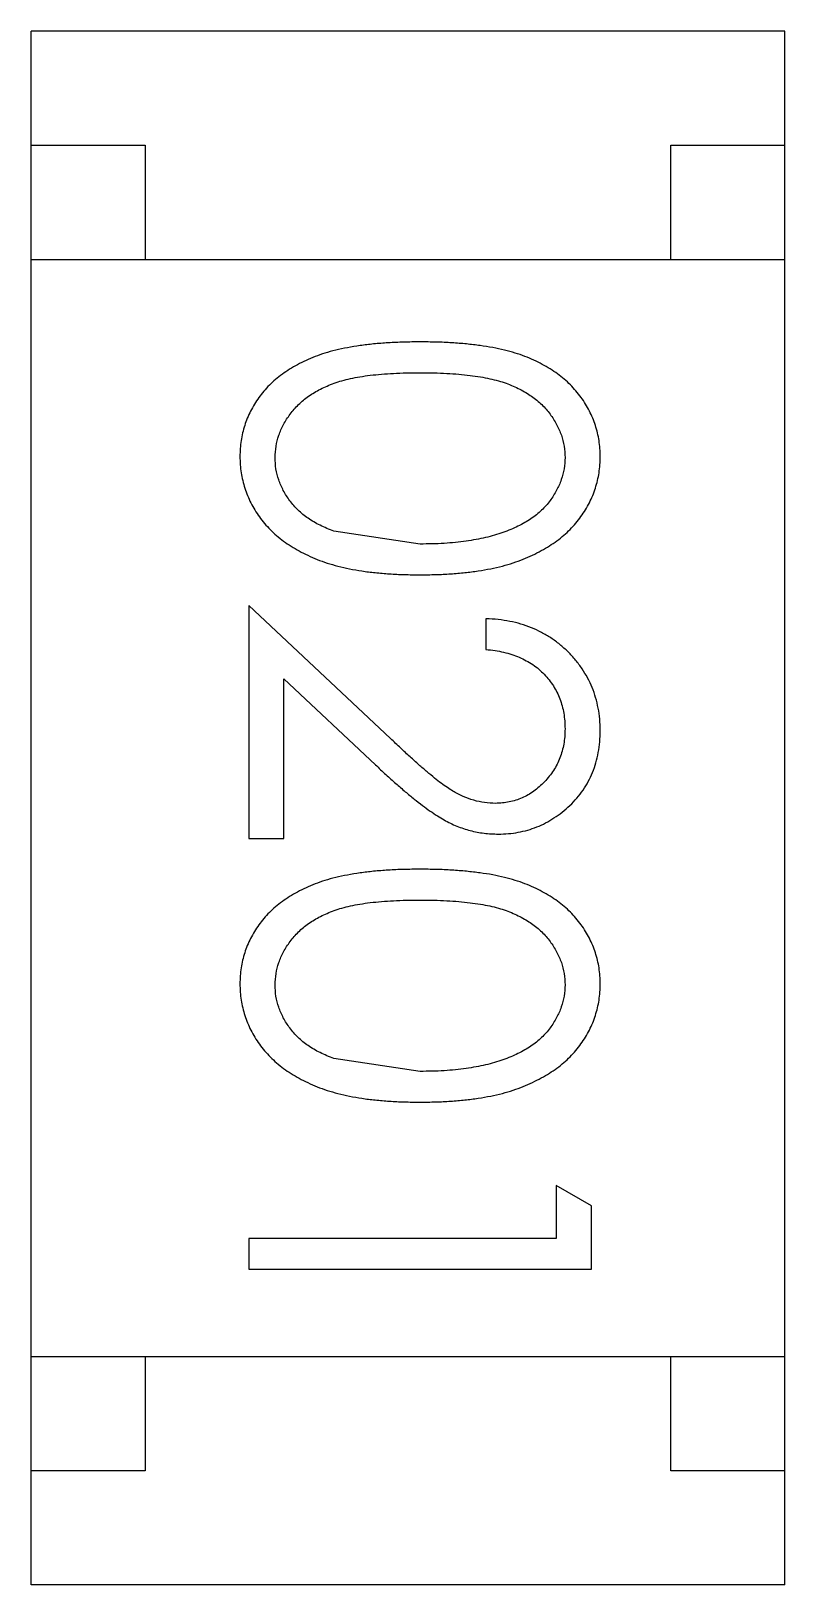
# Model space of a CAD drawing. Header units: millimetres. Extents: x -35.9 to 51.6, y -31.6 to 17.9.
# Drawn here: x 28.278 to 28.608, y -10.263 to -9.583 of the extents above; entities that cross this region are included whole.
import ezdxf

# ---------------------------------------------------------------- set-up
doc = ezdxf.new("R2010")
doc.units = ezdxf.units.MM
doc.header["$LTSCALE"] = 1.21
doc.header["$MEASUREMENT"] = 0
doc.layers.get('0').update_dxf_attribs({"linetype": 'CONTINUOUS'})

msp = doc.modelspace()

# ---------------------------------------------------------------- linework, layer by layer
at = {"color": 7, "linetype": 'Continuous'}
for p, q in [((28.27798, -10.26266), (28.27798, -9.58266)), ((28.60798, -9.58266), (28.27798, -9.58266)), ((28.60798, -10.26266), (28.60798, -9.58266)), ((28.27798, -9.63266), (28.32798, -9.63266)), ((28.32798, -9.63266), (28.32798, -9.68266)), ((28.55798, -9.68266), (28.55798, -9.63266)), ((28.55798, -9.63266), (28.60798, -9.63266)), ((28.27798, -9.68266), (28.60798, -9.68266)), ((28.44827, -9.80716), (28.41056, -9.80148)), ((28.37327, -9.83408), (28.37327, -9.93601)), ((28.43535, -9.89226), (28.37327, -9.83408)), ((28.47711, -9.83985), (28.47711, -9.85331)), ((28.38865, -9.93601), (28.38865, -9.8662)), ((28.38865, -9.8662), (28.4287, -9.90373)), ((28.37327, -9.93601), (28.38865, -9.93601)), ((28.44827, -10.03793), (28.41056, -10.03225)), ((28.50788, -10.08793), (28.50788, -10.11101)), ((28.52327, -10.09673), (28.50788, -10.08793)), ((28.52327, -10.12447), (28.52327, -10.09673)), ((28.37327, -10.11101), (28.37327, -10.12447)), ((28.50788, -10.11101), (28.37327, -10.11101)), ((28.37327, -10.12447), (28.52327, -10.12447)), ((28.27798, -10.16266), (28.60798, -10.16266)), ((28.32798, -10.16266), (28.32798, -10.21266)), ((28.55798, -10.21266), (28.55798, -10.16266)), ((28.32798, -10.21266), (28.27798, -10.21266)), ((28.60798, -10.21266), (28.55798, -10.21266)), ((28.60798, -10.26266), (28.27798, -10.26266))]:
    msp.add_line(p, q, dxfattribs=at)
for points, knots in [([(28.44821, -9.7187), (28.44582, -9.71871), (28.44118, -9.71874), (28.43442, -9.71905), (28.42806, -9.71954), (28.42212, -9.72027), (28.41658, -9.72117), (28.41144, -9.72222), (28.40672, -9.72355), (28.40238, -9.72505), (28.39838, -9.72675), (28.39466, -9.72861), (28.39119, -9.73062), (28.38799, -9.73281), (28.38501, -9.7351), (28.38229, -9.73757), (28.37985, -9.74023), (28.37765, -9.74302), (28.37573, -9.74595), (28.37405, -9.74896), (28.37258, -9.75205), (28.37146, -9.75525), (28.37054, -9.75852), (28.36989, -9.76188), (28.36948, -9.76533), (28.36944, -9.76767), (28.36942, -9.76885)], [0, 0, 0, 0, 0.068113, 0.132564, 0.193427, 0.250218, 0.303569, 0.353576, 0.400235, 0.443586, 0.484619, 0.524292, 0.56238, 0.599049, 0.63494, 0.669782, 0.704009, 0.737842, 0.771098, 0.803896, 0.836415, 0.868639, 0.900715, 0.933378, 0.966213, 1, 1, 1, 1]), ([(28.52711, -9.76885), (28.52709, -9.76767), (28.52705, -9.76533), (28.52664, -9.76188), (28.52599, -9.75851), (28.52504, -9.75522), (28.52389, -9.752), (28.52242, -9.74889), (28.52071, -9.74586), (28.51876, -9.7429), (28.51654, -9.7401), (28.5141, -9.73742), (28.51137, -9.73497), (28.50842, -9.73263), (28.5052, -9.73049), (28.50176, -9.72845), (28.49806, -9.72663), (28.49409, -9.72496), (28.48979, -9.72348), (28.48509, -9.72221), (28.47998, -9.72108), (28.47443, -9.72024), (28.46847, -9.71955), (28.46209, -9.71904), (28.45528, -9.71874), (28.45061, -9.71871), (28.44821, -9.7187)], [0, 0, 0, 0, 0.033742, 0.066533, 0.099153, 0.13154, 0.164087, 0.196563, 0.229707, 0.263315, 0.297504, 0.331686, 0.366482, 0.4021, 0.438958, 0.476748, 0.515985, 0.556589, 0.599519, 0.645765, 0.695487, 0.748721, 0.805687, 0.866754, 0.931405, 1, 1, 1, 1]), ([(28.3848, -9.7693), (28.38489, -9.76765), (28.38505, -9.76434), (28.38635, -9.75947), (28.38843, -9.75473), (28.39081, -9.75097), (28.39311, -9.74812), (28.39503, -9.74606), (28.39718, -9.74417), (28.39949, -9.74239), (28.402, -9.74076), (28.40472, -9.7393), (28.40761, -9.73794), (28.41073, -9.7367), (28.41414, -9.7356), (28.4179, -9.73468), (28.42205, -9.73392), (28.42656, -9.73324), (28.43145, -9.73279), (28.43672, -9.73243), (28.44237, -9.73218), (28.44626, -9.73217), (28.44827, -9.73216)], [0, 0, 0, 0, 0.060034, 0.120278, 0.182348, 0.247919, 0.281641, 0.315701, 0.350322, 0.385703, 0.421819, 0.459196, 0.497866, 0.538301, 0.58121, 0.628183, 0.679403, 0.734699, 0.794074, 0.858416, 0.927049, 1, 1, 1, 1]), ([(28.44827, -9.73216), (28.45028, -9.73216), (28.45419, -9.73217), (28.45985, -9.73244), (28.46513, -9.73277), (28.47003, -9.7333), (28.47456, -9.73389), (28.47869, -9.73473), (28.48246, -9.73563), (28.48587, -9.73673), (28.48898, -9.73797), (28.49189, -9.73932), (28.49458, -9.74082), (28.49709, -9.74246), (28.49942, -9.7442), (28.50155, -9.74609), (28.50349, -9.74811), (28.50574, -9.75097), (28.50809, -9.75471), (28.51024, -9.75941), (28.51147, -9.76432), (28.51164, -9.76764), (28.51173, -9.7693)], [0, 0, 0, 0, 0.073302, 0.142286, 0.206253, 0.266017, 0.321612, 0.372532, 0.419497, 0.462398, 0.502825, 0.541489, 0.579034, 0.615143, 0.650298, 0.684912, 0.718701, 0.752189, 0.817245, 0.879117, 0.939613, 1, 1, 1, 1]), ([(28.36942, -9.76885), (28.36944, -9.77004), (28.36947, -9.77242), (28.36992, -9.77593), (28.37057, -9.77937), (28.37151, -9.78272), (28.37273, -9.78597), (28.37415, -9.78917), (28.37592, -9.79226), (28.37789, -9.79528), (28.38015, -9.79817), (28.38269, -9.80089), (28.38545, -9.8035), (28.38851, -9.8059), (28.39181, -9.80815), (28.39537, -9.81022), (28.39917, -9.81215), (28.40324, -9.81393), (28.40762, -9.81555), (28.41238, -9.81686), (28.41747, -9.81805), (28.42291, -9.81901), (28.42873, -9.8197), (28.43491, -9.82026), (28.44144, -9.82054), (28.44591, -9.82059), (28.44821, -9.82062)], [0, 0, 0, 0, 0.033824, 0.067298, 0.10028, 0.133019, 0.165736, 0.198792, 0.232372, 0.266409, 0.301016, 0.336196, 0.371972, 0.408574, 0.446394, 0.485225, 0.525372, 0.567224, 0.611081, 0.65775, 0.70702, 0.759235, 0.814484, 0.873227, 0.934937, 1, 1, 1, 1]), ([(28.41056, -9.80148), (28.40951, -9.80109), (28.40746, -9.80033), (28.40453, -9.799), (28.4018, -9.79754), (28.39928, -9.79594), (28.39697, -9.79419), (28.39483, -9.79234), (28.39292, -9.79033), (28.39068, -9.78752), (28.38832, -9.78383), (28.38633, -9.77913), (28.38501, -9.77428), (28.38487, -9.77096), (28.3848, -9.7693)], [0, 0, 0, 0, 0.075949, 0.148549, 0.218996, 0.286119, 0.351826, 0.416074, 0.478265, 0.540325, 0.660405, 0.774606, 0.887187, 1, 1, 1, 1]), ([(28.44821, -9.82062), (28.45051, -9.82059), (28.455, -9.82054), (28.46157, -9.82025), (28.46777, -9.81971), (28.47362, -9.81897), (28.47909, -9.81801), (28.48422, -9.81686), (28.48896, -9.81543), (28.49339, -9.81385), (28.49747, -9.81202), (28.50131, -9.81012), (28.50486, -9.80799), (28.50817, -9.80576), (28.51119, -9.80333), (28.51398, -9.80078), (28.51649, -9.79806), (28.51872, -9.79518), (28.52072, -9.7922), (28.52242, -9.78911), (28.52388, -9.78594), (28.52505, -9.78268), (28.52599, -9.77935), (28.52665, -9.77592), (28.52705, -9.77241), (28.52709, -9.77004), (28.52711, -9.76885)], [0, 0, 0, 0, 0.065278, 0.127205, 0.186168, 0.241675, 0.294115, 0.343609, 0.390387, 0.434463, 0.476646, 0.517002, 0.555936, 0.593716, 0.630057, 0.665601, 0.700745, 0.734917, 0.768681, 0.802087, 0.834849, 0.867433, 0.900138, 0.932806, 0.966212, 1, 1, 1, 1]), ([(28.51173, -9.7693), (28.51164, -9.77094), (28.51147, -9.77422), (28.51023, -9.77907), (28.50808, -9.78374), (28.50575, -9.78749), (28.50345, -9.79035), (28.50145, -9.7924), (28.49923, -9.79436), (28.49675, -9.79616), (28.49404, -9.79784), (28.49109, -9.7994), (28.48791, -9.80085), (28.48449, -9.80217), (28.48081, -9.80332), (28.47691, -9.8044), (28.47274, -9.80521), (28.46833, -9.80595), (28.46367, -9.80646), (28.45876, -9.80691), (28.4536, -9.80709), (28.45007, -9.80714), (28.44827, -9.80716)], [0, 0, 0, 0, 0.059689, 0.119507, 0.181075, 0.246162, 0.279894, 0.314468, 0.350403, 0.387474, 0.426147, 0.466624, 0.508745, 0.553328, 0.600058, 0.649177, 0.700552, 0.754894, 0.811825, 0.871514, 0.934319, 1, 1, 1, 1]), ([(28.52711, -9.88877), (28.52708, -9.8871), (28.527, -9.8838), (28.52633, -9.87897), (28.5252, -9.87435), (28.52369, -9.86991), (28.52167, -9.86571), (28.51926, -9.86169), (28.5164, -9.85786), (28.51309, -9.85431), (28.50949, -9.85104), (28.50559, -9.84817), (28.50143, -9.84573), (28.49703, -9.84371), (28.49241, -9.84207), (28.48752, -9.84092), (28.48241, -9.84011), (28.4789, -9.83994), (28.47711, -9.83985)], [0, 0, 0, 0, 0.06445, 0.126725, 0.187421, 0.247417, 0.306749, 0.366595, 0.427749, 0.490235, 0.553031, 0.614805, 0.676505, 0.738096, 0.801021, 0.864897, 0.931209, 1, 1, 1, 1]), ([(28.47711, -9.85331), (28.47845, -9.85344), (28.48105, -9.85369), (28.48482, -9.85444), (28.48838, -9.85538), (28.4917, -9.85661), (28.49478, -9.85813), (28.49765, -9.85987), (28.50029, -9.86186), (28.50266, -9.86412), (28.50478, -9.86658), (28.50666, -9.8692), (28.50823, -9.87198), (28.5095, -9.87492), (28.51049, -9.87799), (28.51122, -9.88122), (28.51164, -9.8846), (28.5117, -9.88691), (28.51173, -9.88808)], [0, 0, 0, 0, 0.073648, 0.143686, 0.210962, 0.275557, 0.338064, 0.399311, 0.4594, 0.51934, 0.579024, 0.637809, 0.695959, 0.754122, 0.813113, 0.873453, 0.935561, 1, 1, 1, 1]), ([(28.48132, -9.92062), (28.47969, -9.92056), (28.47646, -9.92043), (28.47167, -9.9194), (28.46702, -9.91769), (28.46321, -9.91571), (28.46009, -9.91367), (28.4574, -9.91179), (28.45448, -9.90943), (28.4512, -9.90678), (28.44766, -9.9037), (28.44381, -9.90024), (28.43966, -9.89639), (28.43682, -9.89367), (28.43535, -9.89226)], [0, 0, 0, 0, 0.088014, 0.174976, 0.2638, 0.355443, 0.406413, 0.465519, 0.533076, 0.609353, 0.693899, 0.787171, 0.889197, 1, 1, 1, 1]), ([(28.51173, -9.88808), (28.5117, -9.8892), (28.51164, -9.89141), (28.51121, -9.89464), (28.51052, -9.89774), (28.50953, -9.90071), (28.50826, -9.90354), (28.50672, -9.90625), (28.50487, -9.9088), (28.50278, -9.91122), (28.5005, -9.91342), (28.49807, -9.91532), (28.49556, -9.91697), (28.49293, -9.91832), (28.49017, -9.91935), (28.48732, -9.92007), (28.48436, -9.92054), (28.48234, -9.92059), (28.48132, -9.92062)], [0, 0, 0, 0, 0.068027, 0.133505, 0.19695, 0.26027, 0.322741, 0.384982, 0.448465, 0.513424, 0.578224, 0.640011, 0.700094, 0.760067, 0.819012, 0.877878, 0.938035, 1, 1, 1, 1]), ([(28.48252, -9.93408), (28.484, -9.93404), (28.48692, -9.93395), (28.49124, -9.93338), (28.49538, -9.93237), (28.49941, -9.93104), (28.50325, -9.92923), (28.50694, -9.92706), (28.51052, -9.92453), (28.51387, -9.92159), (28.51701, -9.91839), (28.51968, -9.91484), (28.52198, -9.9111), (28.5239, -9.90711), (28.52533, -9.90285), (28.52635, -9.89836), (28.527, -9.89365), (28.52707, -9.89042), (28.52711, -9.88877)], [0, 0, 0, 0, 0.06271, 0.123347, 0.183401, 0.242828, 0.302097, 0.36242, 0.423725, 0.487032, 0.550491, 0.612709, 0.674265, 0.73617, 0.799211, 0.863483, 0.930525, 1, 1, 1, 1]), ([(28.4287, -9.90373), (28.43024, -9.90517), (28.43321, -9.90794), (28.43756, -9.91189), (28.4417, -9.91545), (28.44558, -9.91864), (28.4492, -9.9215), (28.45259, -9.92396), (28.45574, -9.92607), (28.45956, -9.9284), (28.46431, -9.93071), (28.4702, -9.93264), (28.47629, -9.93387), (28.48043, -9.93401), (28.48252, -9.93408)], [0, 0, 0, 0, 0.09953, 0.192079, 0.277712, 0.357454, 0.429648, 0.495771, 0.555538, 0.608657, 0.707578, 0.804328, 0.901298, 1, 1, 1, 1]), ([(28.44821, -9.94947), (28.44582, -9.94948), (28.44118, -9.94951), (28.43442, -9.94982), (28.42806, -9.95031), (28.42212, -9.95104), (28.41658, -9.95193), (28.41144, -9.95299), (28.40672, -9.95432), (28.40238, -9.95582), (28.39838, -9.95752), (28.39466, -9.95938), (28.39119, -9.96139), (28.38799, -9.96357), (28.38501, -9.96587), (28.38229, -9.96834), (28.37985, -9.971), (28.37765, -9.97379), (28.37573, -9.97672), (28.37405, -9.97973), (28.37258, -9.98282), (28.37146, -9.98602), (28.37054, -9.98929), (28.36989, -9.99265), (28.36948, -9.9961), (28.36944, -9.99844), (28.36942, -9.99962)], [0, 0, 0, 0, 0.068113, 0.132564, 0.193427, 0.250218, 0.303569, 0.353576, 0.400235, 0.443586, 0.484619, 0.524292, 0.56238, 0.599049, 0.63494, 0.669782, 0.704009, 0.737842, 0.771098, 0.803896, 0.836415, 0.868639, 0.900715, 0.933378, 0.966213, 1, 1, 1, 1]), ([(28.52711, -9.99962), (28.52709, -9.99844), (28.52705, -9.9961), (28.52664, -9.99265), (28.52599, -9.98928), (28.52504, -9.98599), (28.52389, -9.98277), (28.52242, -9.97965), (28.52071, -9.97663), (28.51876, -9.97367), (28.51654, -9.97087), (28.5141, -9.96819), (28.51137, -9.96573), (28.50842, -9.9634), (28.5052, -9.96126), (28.50176, -9.95922), (28.49806, -9.9574), (28.49409, -9.95573), (28.48979, -9.95425), (28.48509, -9.95297), (28.47998, -9.95185), (28.47443, -9.95101), (28.46847, -9.95032), (28.46209, -9.94981), (28.45528, -9.94951), (28.45061, -9.94948), (28.44821, -9.94947)], [0, 0, 0, 0, 0.033742, 0.066533, 0.099153, 0.13154, 0.164087, 0.196563, 0.229707, 0.263315, 0.297504, 0.331686, 0.366482, 0.4021, 0.438958, 0.476748, 0.515985, 0.556589, 0.599519, 0.645765, 0.695487, 0.748721, 0.805687, 0.866754, 0.931405, 1, 1, 1, 1]), ([(28.3848, -10.00007), (28.38489, -9.99842), (28.38505, -9.99511), (28.38635, -9.99024), (28.38843, -9.9855), (28.39081, -9.98174), (28.39311, -9.97889), (28.39503, -9.97683), (28.39718, -9.97494), (28.39949, -9.97316), (28.402, -9.97153), (28.40472, -9.97007), (28.40761, -9.96871), (28.41073, -9.96747), (28.41414, -9.96637), (28.4179, -9.96545), (28.42205, -9.96469), (28.42656, -9.96401), (28.43145, -9.96356), (28.43672, -9.9632), (28.44237, -9.96294), (28.44626, -9.96293), (28.44827, -9.96293)], [0, 0, 0, 0, 0.060034, 0.120278, 0.182348, 0.247919, 0.281641, 0.315701, 0.350322, 0.385703, 0.421819, 0.459196, 0.497866, 0.538301, 0.58121, 0.628183, 0.679403, 0.734699, 0.794074, 0.858416, 0.927049, 1, 1, 1, 1]), ([(28.44827, -9.96293), (28.45028, -9.96293), (28.45419, -9.96294), (28.45985, -9.96321), (28.46513, -9.96354), (28.47003, -9.96407), (28.47456, -9.96466), (28.47869, -9.9655), (28.48246, -9.9664), (28.48587, -9.9675), (28.48898, -9.96874), (28.49189, -9.97009), (28.49458, -9.97159), (28.49709, -9.97322), (28.49942, -9.97497), (28.50155, -9.97686), (28.50349, -9.97888), (28.50574, -9.98174), (28.50809, -9.98548), (28.51024, -9.99018), (28.51147, -9.99509), (28.51164, -9.99841), (28.51173, -10.00007)], [0, 0, 0, 0, 0.073302, 0.142286, 0.206253, 0.266017, 0.321612, 0.372532, 0.419497, 0.462398, 0.502825, 0.541489, 0.579034, 0.615143, 0.650298, 0.684912, 0.718701, 0.752189, 0.817245, 0.879117, 0.939613, 1, 1, 1, 1]), ([(28.36942, -9.99962), (28.36944, -10.00081), (28.36947, -10.00319), (28.36992, -10.0067), (28.37057, -10.01014), (28.37151, -10.01349), (28.37273, -10.01674), (28.37415, -10.01994), (28.37592, -10.02303), (28.37789, -10.02605), (28.38015, -10.02893), (28.38269, -10.03166), (28.38545, -10.03427), (28.38851, -10.03667), (28.39181, -10.03892), (28.39537, -10.04099), (28.39917, -10.04292), (28.40324, -10.0447), (28.40762, -10.04632), (28.41238, -10.04763), (28.41747, -10.04881), (28.42291, -10.04978), (28.42873, -10.05047), (28.43491, -10.05103), (28.44144, -10.05131), (28.44591, -10.05136), (28.44821, -10.05139)], [0, 0, 0, 0, 0.033824, 0.067298, 0.10028, 0.133019, 0.165736, 0.198792, 0.232372, 0.266409, 0.301016, 0.336196, 0.371972, 0.408574, 0.446394, 0.485225, 0.525372, 0.567224, 0.611081, 0.65775, 0.70702, 0.759235, 0.814484, 0.873227, 0.934937, 1, 1, 1, 1]), ([(28.41056, -10.03225), (28.40951, -10.03186), (28.40746, -10.0311), (28.40453, -10.02977), (28.4018, -10.02831), (28.39928, -10.02671), (28.39697, -10.02496), (28.39483, -10.02311), (28.39292, -10.0211), (28.39068, -10.01829), (28.38832, -10.0146), (28.38633, -10.0099), (28.38501, -10.00505), (28.38487, -10.00173), (28.3848, -10.00007)], [0, 0, 0, 0, 0.075949, 0.148549, 0.218996, 0.286119, 0.351826, 0.416074, 0.478265, 0.540325, 0.660405, 0.774606, 0.887187, 1, 1, 1, 1]), ([(28.44821, -10.05139), (28.45051, -10.05136), (28.455, -10.05131), (28.46157, -10.05102), (28.46777, -10.05048), (28.47362, -10.04974), (28.47909, -10.04878), (28.48422, -10.04763), (28.48896, -10.0462), (28.49339, -10.04462), (28.49747, -10.04279), (28.50131, -10.04089), (28.50486, -10.03876), (28.50817, -10.03653), (28.51119, -10.0341), (28.51398, -10.03154), (28.51649, -10.02883), (28.51872, -10.02595), (28.52072, -10.02297), (28.52242, -10.01988), (28.52388, -10.01671), (28.52505, -10.01345), (28.52599, -10.01012), (28.52665, -10.00669), (28.52705, -10.00318), (28.52709, -10.00081), (28.52711, -9.99962)], [0, 0, 0, 0, 0.065278, 0.127205, 0.186168, 0.241675, 0.294115, 0.343609, 0.390387, 0.434463, 0.476646, 0.517002, 0.555936, 0.593716, 0.630057, 0.665601, 0.700745, 0.734917, 0.768681, 0.802087, 0.834849, 0.867433, 0.900138, 0.932806, 0.966212, 1, 1, 1, 1]), ([(28.51173, -10.00007), (28.51164, -10.00171), (28.51147, -10.00499), (28.51023, -10.00984), (28.50808, -10.01451), (28.50575, -10.01826), (28.50345, -10.02112), (28.50145, -10.02317), (28.49923, -10.02513), (28.49675, -10.02693), (28.49404, -10.02861), (28.49109, -10.03017), (28.48791, -10.03162), (28.48449, -10.03294), (28.48081, -10.03409), (28.47691, -10.03517), (28.47274, -10.03598), (28.46833, -10.03672), (28.46367, -10.03723), (28.45876, -10.03768), (28.4536, -10.03786), (28.45007, -10.03791), (28.44827, -10.03793)], [0, 0, 0, 0, 0.059689, 0.119507, 0.181075, 0.246162, 0.279894, 0.314468, 0.350403, 0.387474, 0.426147, 0.466624, 0.508745, 0.553328, 0.600058, 0.649177, 0.700552, 0.754894, 0.811825, 0.871514, 0.934319, 1, 1, 1, 1])]:
    msp.add_open_spline(points, degree=3, knots=knots, dxfattribs=at)

doc.saveas('drawing.dxf')
